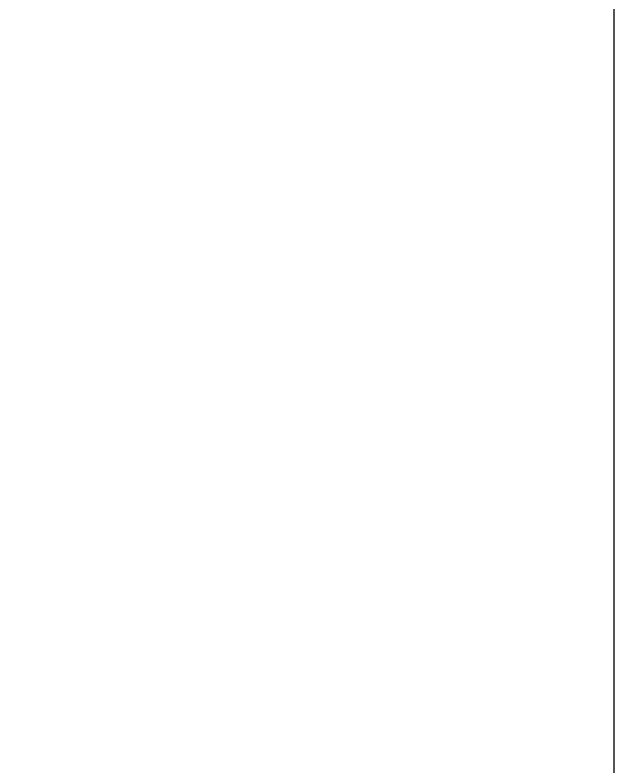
# Model space of a CAD drawing. Header units: inches. Extents: x 4374 to 164780, y 597 to 50243.
# Drawn here: x 88773 to 91769, y 42025 to 45784 of the extents above; entities that cross this region are included whole.
import ezdxf
from ezdxf.enums import TextEntityAlignment as Align

# ---------------------------------------------------------------- set-up
doc = ezdxf.new("R2010")
doc.units = ezdxf.units.IN
doc.header["$LTSCALE"] = 50
doc.header["$MEASUREMENT"] = 0
for name, color, linetype in [('06-FUR', 6, 'Continuous'), ('F-SYM', 7, 'Continuous'), ('FORM(YOURNAME)-11', 1, 'Continuous')]:
    doc.layers.add(name, color=color, linetype=linetype)
doc.styles.add('YOURNAME', font='HY울릉도M.TTF')

# ---------------------------------------------------------------- blocks, each defined once
blk = doc.blocks.new('FORM-PLAN')
at = {"layer": 'Defpoints', "color": 158}
blk.add_lwpolyline([(-69444, 53115), (-64, 53115), (-64, 1215), (-69444, 1215)], close=True, dxfattribs=at)
at = {"layer": 'FORM(YOURNAME)-11', "color": 3, "style": 'YOURNAME'}
for tag, height, p in [('1', 450, (9905, 18188)), ('2', 450, (9905, 17544)), ('3', 450, (9905, 16257)), ('4', 450, (9905, 14326)), ('5', 515, (9905, 12009)), ('6', 515, (9905, 9757)), ('7', 515, (9905, 7504)), ('8', 515, (9905, 5252)), ('9', 515, (9905, 2999)), ('10', 515, (5655, 811)), ('11', 515, (9905, 747)), ('12', 515, (5655, -1441)), ('13', 515, (9905, -1441))]:
    blk.add_attdef(tag, text='', height=height, dxfattribs=at).set_placement(p, align=Align.MIDDLE_RIGHT)
blk = doc.blocks.new('*U581')
at = {"layer": 'F-SYM', "xscale": 0.2500000000000001, "yscale": 0.2500000000000001, "zscale": 0.2500000000000001}
blk.add_blockref('FORM-PLAN', (91785.5, 35513.8), dxfattribs=at)

msp = doc.modelspace()

# ---------------------------------------------------------------- block references
at = {"layer": '06-FUR'}
msp.add_blockref('*U581', (0, 0), dxfattribs=at)

doc.saveas('drawing.dxf')
